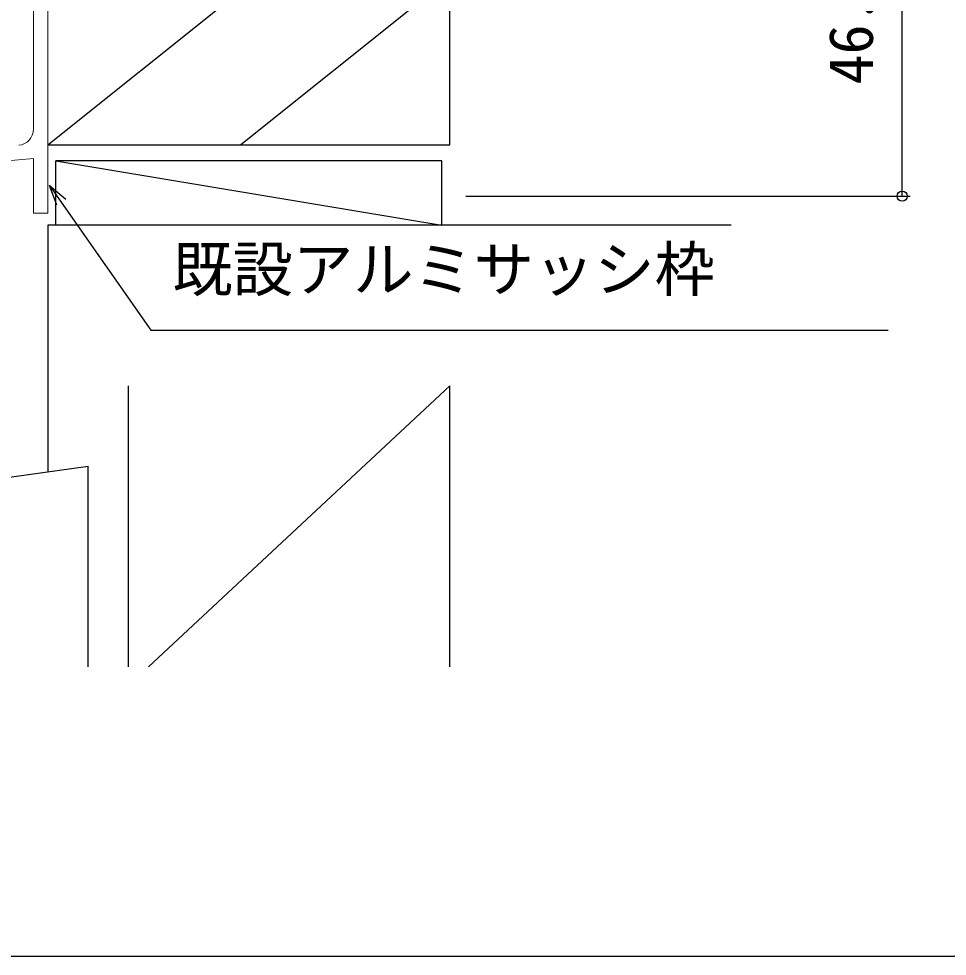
# Model space of a CAD drawing. Units: millimetres, scale not verified. Extents: x -437 to 438, y -331 to 329.
# Drawn here: x -242.9 to -127.4, y -331.2 to -214.5 of the extents above; entities that cross this region are included whole.
import ezdxf
from ezdxf.enums import TextEntityAlignment as Align

# ---------------------------------------------------------------- set-up
doc = ezdxf.new("R2010")
doc.units = ezdxf.units.MM
doc.header["$LTSCALE"] = 2
doc.layers.add('0-2_YKK_11', color=7, linetype='Continuous', lineweight=18)
for name, color, linetype in [('0-7_YKK_D', 6, 'Continuous'), ('0-8_YKK_ZWAK', 7, 'Continuous'), ('0-9_YSS_K', 3, 'Continuous'), ('0-A_YSS_KE', 3, 'Continuous')]:
    doc.layers.add(name, color=color, linetype=linetype)
doc.styles.add('ＭＳ ゴシック', font='')
doc.styles.get('ＭＳ ゴシック').set_extended_font_data('MS Gothic')

msp = doc.modelspace()

# ---------------------------------------------------------------- linework, layer by layer
at = {"layer": '0-2_YKK_11', "color": 4}
for points in [[(-241.1, -228.277), (-241.1, -190.2), (-219.3, -190.2), (-219.3, -195.2), (-220.8, -195.2), (-220.8, -191.7), (-230.932, -191.7)], [(-239.3, -192.575), (-239.3, -238.7), (-241.1, -238.7), (-241.1, -231.917), (-246.737, -232.41)]]:
    msp.add_lwpolyline(points, dxfattribs=at)
msp.add_arc((-243.1, -228.278), 2, 274.99241, 0.02888, dxfattribs=at)
at = {"layer": '0-7_YKK_D'}
for p, q in [((-133, -236.597), (-133, -190.2)), ((-187.302, -236.597), (-132, -236.597))]:
    msp.add_line(p, q, dxfattribs=at)
for points in [[(-238.197, -237.743), (-239.1, -235.263), (-237.078, -236.96)], [(-239.1, -235.263), (-237.637, -237.352), (-226.472, -253.297), (-134.752, -253.297)]]:
    msp.add_lwpolyline(points, dxfattribs=at)
msp.add_circle((-133, -236.597), 0.637, dxfattribs=at)
at = {"layer": '0-8_YKK_ZWAK'}
msp.add_lwpolyline([(-436.9, -331.2), (438.1, -331.2), (438.1, 293.8)], dxfattribs=at)
at = {"layer": '0-9_YSS_K'}
for p, q in [((-239.3, -230.2), (-189.302, -190.202)), ((-189.3, -209.409), (-215.288, -230.2)), ((-238.3, -232.2), (-190.3, -240.2)), ((-189.3, -260.2), (-226.797, -295.2))]:
    msp.add_line(p, q, dxfattribs=at)
at = {"layer": '0-A_YSS_KE'}
for p, q in [((-189.302, -230.2), (-189.302, -190.2)), ((-239.3, -230.2), (-189.3, -230.2)), ((-190.3, -232.2), (-238.3, -232.2)), ((-238.3, -240.2), (-238.3, -232.2)), ((-190.3, -240.2), (-190.3, -232.2)), ((-229.3, -260.2), (-229.3, -295.2)), ((-189.3, -295.2), (-189.3, -260.2)), ((-350.3, -286.492), (-234.3, -270.2)), ((-234.3, -295.2), (-234.3, -270.2))]:
    msp.add_line(p, q, dxfattribs=at)
msp.add_lwpolyline([(-154.3, -240.2), (-239.3, -240.2), (-239.3, -270.902)], dxfattribs=at)

# ---------------------------------------------------------------- texts
at = {"layer": '0-7_YKK_D', "style": 'ＭＳ ゴシック'}
msp.add_text('46.4', height=5.499, rotation=90, dxfattribs=at).set_placement((-135, -222.71), align=Align.BOTTOM_LEFT)
msp.add_text('既設アルミサッシ枠', height=5.499, dxfattribs=at).set_placement((-223.812, -250.095), align=Align.BOTTOM_LEFT)

doc.saveas('drawing.dxf')
